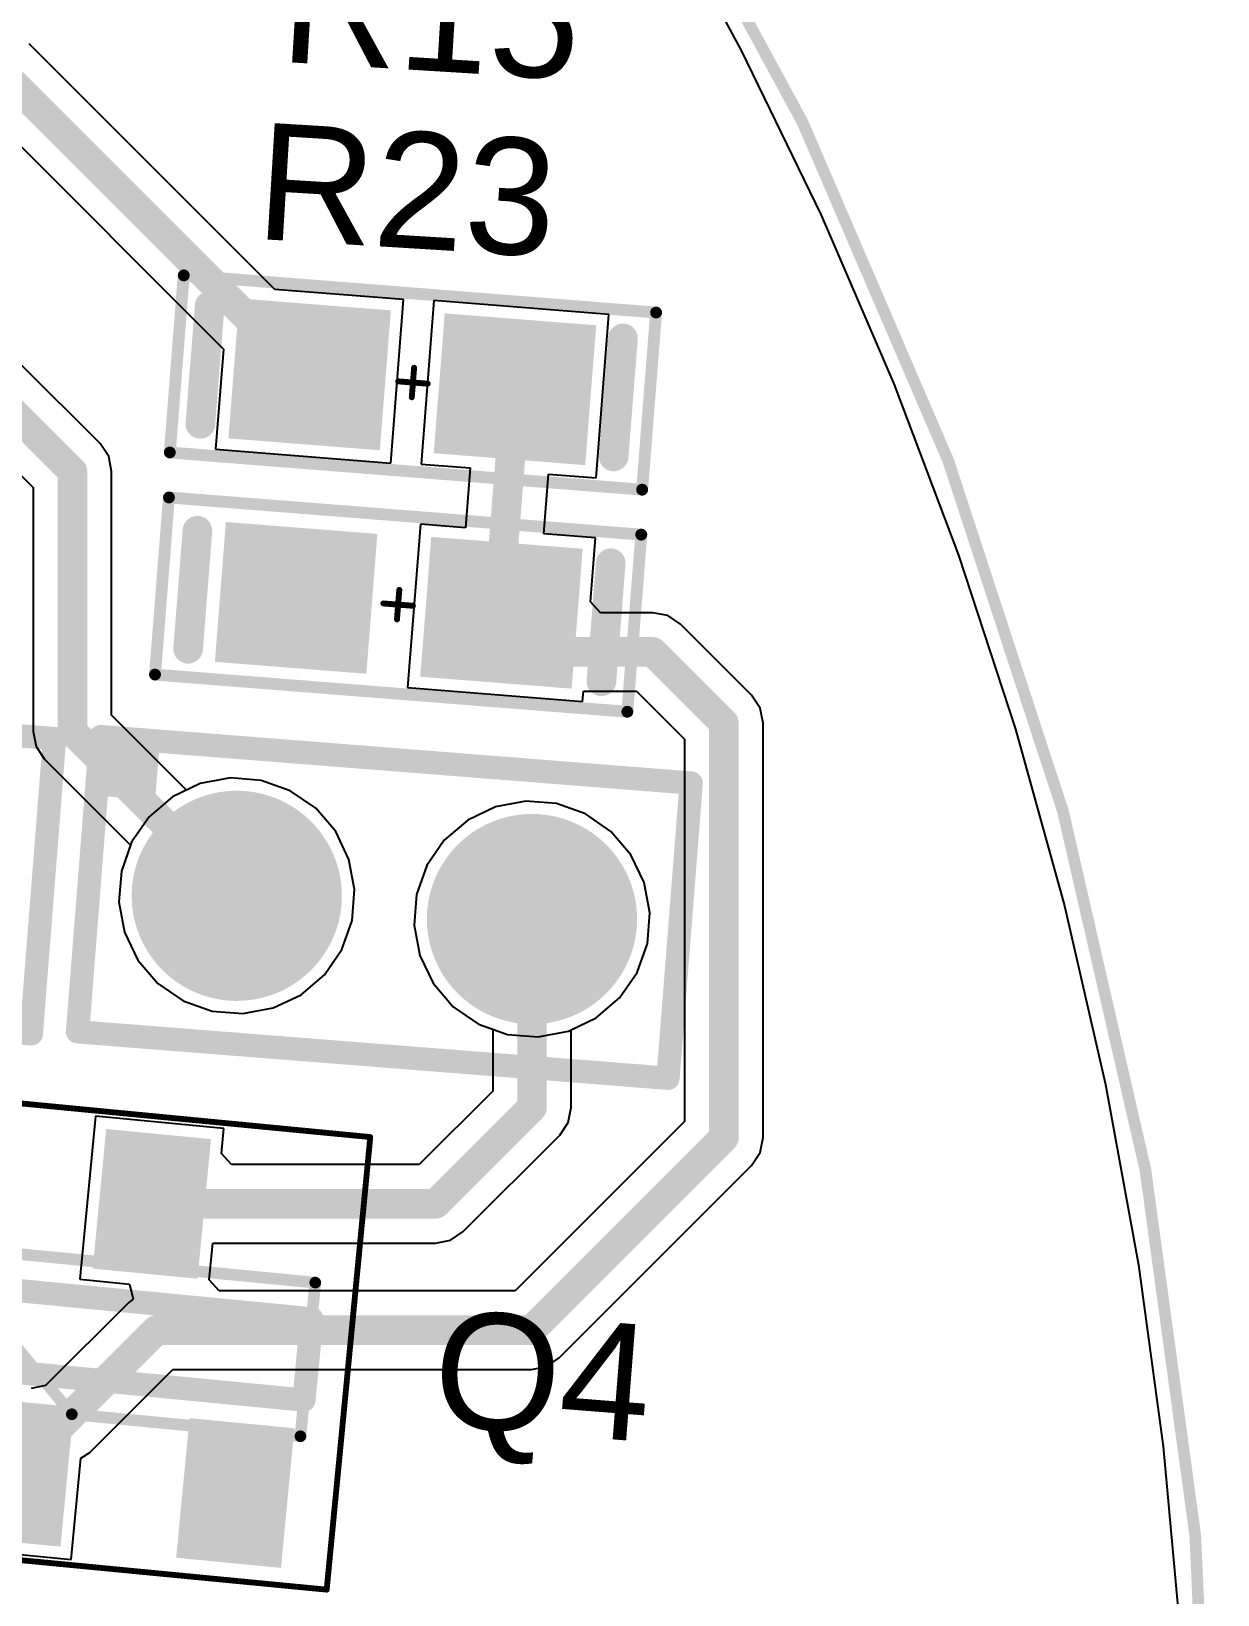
# Model space of a CAD drawing. Header units: millimetres. Extents: x -1.58 to 1.58, y -1.38 to 3.35.
# Drawn here: x 1.176 to 1.577, y 2.146 to 2.674 of the extents above; entities that cross this region are included whole.
import ezdxf

# ---------------------------------------------------------------- set-up
doc = ezdxf.new("R2010")
doc.units = ezdxf.units.MM
doc.header["$MEASUREMENT"] = 0
for name, color, linetype in [('BottomLayer', 5, 'Continuous'), ('BottomSolder', 6, 'Continuous'), ('Mechanical1', 6, 'Continuous'), ('Mechanical13', 56, 'Continuous'), ('Mechanical15', 56, 'Continuous'), ('MultiLayer', 9, 'Continuous'), ('PadHoleLayer', 156, 'Continuous'), ('TopLayer', 1, 'Continuous'), ('TopOverlay', 2, 'Continuous'), ('TopPaste', 8, 'Continuous'), ('TopSolder', 216, 'Continuous')]:
    doc.layers.add(name, color=color, linetype=linetype)
doc.styles.add('Arial', font='arial.ttf', dxfattribs={"height": 0.2})

# ---------------------------------------------------------------- blocks, each defined once
blk = doc.blocks.new('ST_1KL3A_14')
at = {"layer": 'BottomLayer'}
h = blk.add_hatch(color=5, dxfattribs=at)
edge = h.paths.add_edge_path()
edge.add_arc((-0.1, 0), 0.0315, 0, 360)
h = blk.add_hatch(color=5, dxfattribs=at)
edge = h.paths.add_edge_path()
edge.add_arc((0, 0), 0.0315, 0, 360)
at = {"layer": 'BottomSolder'}
h = blk.add_hatch(color=6, dxfattribs=at)
edge = h.paths.add_edge_path()
edge.add_arc((-0.1, 0), 0.0355, 0, 360)
h = blk.add_hatch(color=6, dxfattribs=at)
edge = h.paths.add_edge_path()
edge.add_arc((0, 0), 0.0355, 0, 360)
at = {"layer": 'MultiLayer'}
h = blk.add_hatch(color=9, dxfattribs=at)
edge = h.paths.add_edge_path()
edge.add_arc((-0.1, 0), 0.0315, 0, 360)
h = blk.add_hatch(color=9, dxfattribs=at)
edge = h.paths.add_edge_path()
edge.add_arc((0, 0), 0.0315, 0, 360)
at = {"layer": 'PadHoleLayer'}
h = blk.add_hatch(color=156, dxfattribs=at)
edge = h.paths.add_edge_path()
edge.add_arc((-0.1, 0), 0.01969, 0, 360)
h = blk.add_hatch(color=156, dxfattribs=at)
edge = h.paths.add_edge_path()
edge.add_arc((0, 0), 0.01969, 0, 360)
at = {"layer": 'TopLayer'}
h = blk.add_hatch(color=1, dxfattribs=at)
edge = h.paths.add_edge_path()
edge.add_arc((-0.1, 0), 0.0315, 0, 360)
h = blk.add_hatch(color=1, dxfattribs=at)
edge = h.paths.add_edge_path()
edge.add_arc((0, 0), 0.0315, 0, 360)
at = {"layer": 'TopOverlay'}
blk.add_hatch(color=2, dxfattribs=at).paths.add_polyline_path([(-0.15, 0.03), (-0.13, 0.03), (-0.13, 0.05), (-0.15, 0.05)])
at = {"layer": 'TopSolder'}
h = blk.add_hatch(color=216, dxfattribs=at)
edge = h.paths.add_edge_path()
edge.add_arc((-0.1, 0), 0.0355, 0, 360)
h = blk.add_hatch(color=216, dxfattribs=at)
edge = h.paths.add_edge_path()
edge.add_arc((0, 0), 0.0355, 0, 360)
at = {"layer": 'TopOverlay', "const_width": 0.00787}
for points in [[(-0.15, -0.05), (-0.15, 0.05)], [(-0.15, 0.05), (0.05, 0.05)], [(0.05, -0.05), (0.05, 0.05)], [(-0.15, -0.05), (0.05, -0.05)]]:
    blk.add_lwpolyline(points, dxfattribs=at)
at = {"layer": 'TopOverlay', "const_width": 0.00394}
for points in [[(-0.15197, 0.05, 1), (-0.14803, 0.05, 1)], [(-0.15197, 0.05, 1), (-0.14803, 0.05, 1)], [(0.04803, 0.05, 1), (0.05197, 0.05, 1)], [(0.04803, 0.05, 1), (0.05197, 0.05, 1)], [(-0.15197, -0.05, 1), (-0.14803, -0.05, 1)], [(-0.15197, -0.05, 1), (-0.14803, -0.05, 1)], [(0.04803, -0.05, 1), (0.05197, -0.05, 1)], [(0.04803, -0.05, 1), (0.05197, -0.05, 1)]]:
    blk.add_lwpolyline(points, format="xyb", close=True, dxfattribs=at)
blk = doc.blocks.new('RESISTOR_0603_35')
at = {"layer": 'TopLayer'}
for points in [[(-0.05618, -0.02012), (-0.05618, 0.01925), (-0.01287, 0.01925), (-0.01287, -0.02012)], [(0.01335, -0.01969), (0.01335, 0.01969), (0.05665, 0.01969), (0.05665, -0.01969)]]:
    blk.add_hatch(color=1, dxfattribs=at).paths.add_polyline_path(points)
at = {"layer": 'TopPaste'}
for points in [[(-0.05618, -0.02012), (-0.05618, 0.01925), (-0.01287, 0.01925), (-0.01287, -0.02012)], [(0.01335, -0.01969), (0.01335, 0.01969), (0.05665, 0.01969), (0.05665, -0.01969)]]:
    blk.add_hatch(color=8, dxfattribs=at).paths.add_polyline_path(points)
at = {"layer": 'TopSolder'}
for points in [[(-0.06018, -0.02412), (-0.06018, 0.02325), (-0.00887, 0.02325), (-0.00887, -0.02412)], [(0.00935, -0.02369), (0.00935, 0.02369), (0.06065, 0.02369), (0.06065, -0.02369)]]:
    blk.add_hatch(color=216, dxfattribs=at).paths.add_polyline_path(points)
at = {"layer": 'Mechanical15', "const_width": 0.004}
for points in [[(-0.08, -0.03), (-0.08, 0.03)], [(-0.08, 0.03), (0.08, 0.03)], [(0.08, -0.03), (0.08, 0.03)], [(-0.08, -0.03), (0.08, -0.03)]]:
    blk.add_lwpolyline(points, dxfattribs=at)
at = {"layer": 'Mechanical15', "const_width": 0.002}
for points in [[(-0.081, 0.03, 1), (-0.079, 0.03, 1)], [(-0.081, 0.03, 1), (-0.079, 0.03, 1)], [(0.079, 0.03, 1), (0.081, 0.03, 1)], [(0.079, 0.03, 1), (0.081, 0.03, 1)], [(-0.081, -0.03, 1), (-0.079, -0.03, 1)], [(-0.081, -0.03, 1), (-0.079, -0.03, 1)], [(0.079, -0.03, 1), (0.081, -0.03, 1)], [(0.079, -0.03, 1), (0.081, -0.03, 1)]]:
    blk.add_lwpolyline(points, format="xyb", close=True, dxfattribs=at)
at = {"layer": 'TopOverlay'}
for points, const_width in [([(-0.06953, -0.02043), (-0.06953, 0.01957)], 0.01), ([(0.07047, -0.02043), (0.07047, 0.01957)], 0.01), ([(0, -0.005), (0, 0.005)], 0.002), ([(-0.005, 0), (0.005, 0)], 0.002)]:
    blk.add_lwpolyline(points, dxfattribs=dict(at, const_width=const_width))
for points, const_width in [([(-0.07203, 0.01957, 1), (-0.06703, 0.01957, 1)], 0.005), ([(0.06797, 0.01957, 1), (0.07297, 0.01957, 1)], 0.005), ([(-0.0005, 0.005, 1), (0.0005, 0.005, 1)], 0.001), ([(-0.0055, 0, 1), (-0.0045, 0, 1)], 0.001), ([(0.0045, 0, 1), (0.0055, 0, 1)], 0.001), ([(-0.0005, -0.005, 1), (0.0005, -0.005, 1)], 0.001), ([(-0.07203, -0.02043, 1), (-0.06703, -0.02043, 1)], 0.005), ([(0.06797, -0.02043, 1), (0.07297, -0.02043, 1)], 0.005)]:
    blk.add_lwpolyline(points, format="xyb", close=True, dxfattribs=dict(at, const_width=const_width))
blk = doc.blocks.new('RESISTOR_0603_43')
at = {"layer": 'TopLayer'}
for points in [[(-0.05618, -0.02012), (-0.05618, 0.01925), (-0.01287, 0.01925), (-0.01287, -0.02012)], [(0.01335, -0.01969), (0.01335, 0.01969), (0.05665, 0.01969), (0.05665, -0.01969)]]:
    blk.add_hatch(color=1, dxfattribs=at).paths.add_polyline_path(points)
at = {"layer": 'TopPaste'}
for points in [[(-0.05618, -0.02012), (-0.05618, 0.01925), (-0.01287, 0.01925), (-0.01287, -0.02012)], [(0.01335, -0.01969), (0.01335, 0.01969), (0.05665, 0.01969), (0.05665, -0.01969)]]:
    blk.add_hatch(color=8, dxfattribs=at).paths.add_polyline_path(points)
at = {"layer": 'TopSolder'}
for points in [[(-0.06018, -0.02412), (-0.06018, 0.02325), (-0.00887, 0.02325), (-0.00887, -0.02412)], [(0.00935, -0.02369), (0.00935, 0.02369), (0.06065, 0.02369), (0.06065, -0.02369)]]:
    blk.add_hatch(color=216, dxfattribs=at).paths.add_polyline_path(points)
at = {"layer": 'Mechanical15', "const_width": 0.004}
for points in [[(-0.08, 0.03), (-0.08, -0.03)], [(0.08, 0.03), (-0.08, 0.03)], [(0.08, 0.03), (0.08, -0.03)], [(0.08, -0.03), (-0.08, -0.03)]]:
    blk.add_lwpolyline(points, dxfattribs=at)
at = {"layer": 'Mechanical15', "const_width": 0.002}
for points in [[(-0.081, 0.03, 1), (-0.079, 0.03, 1)], [(-0.081, 0.03, 1), (-0.079, 0.03, 1)], [(0.079, 0.03, 1), (0.081, 0.03, 1)], [(0.079, 0.03, 1), (0.081, 0.03, 1)], [(-0.081, -0.03, 1), (-0.079, -0.03, 1)], [(-0.081, -0.03, 1), (-0.079, -0.03, 1)], [(0.079, -0.03, 1), (0.081, -0.03, 1)], [(0.079, -0.03, 1), (0.081, -0.03, 1)]]:
    blk.add_lwpolyline(points, format="xyb", close=True, dxfattribs=at)
at = {"layer": 'TopOverlay'}
for points, const_width in [([(-0.06953, 0.01957), (-0.06953, -0.02043)], 0.01), ([(0.07047, 0.01957), (0.07047, -0.02043)], 0.01), ([(0, 0.005), (0, -0.005)], 0.002), ([(0.005, 0), (-0.005, 0)], 0.002)]:
    blk.add_lwpolyline(points, dxfattribs=dict(at, const_width=const_width))
for points, const_width in [([(-0.07203, 0.01957, 1), (-0.06703, 0.01957, 1)], 0.005), ([(0.06797, 0.01957, 1), (0.07297, 0.01957, 1)], 0.005), ([(-0.0005, 0.005, 1), (0.0005, 0.005, 1)], 0.001), ([(-0.0055, 0, 1), (-0.0045, 0, 1)], 0.001), ([(0.0045, 0, 1), (0.0055, 0, 1)], 0.001), ([(-0.0005, -0.005, 1), (0.0005, -0.005, 1)], 0.001), ([(-0.07203, -0.02043, 1), (-0.06703, -0.02043, 1)], 0.005), ([(0.06797, -0.02043, 1), (0.07297, -0.02043, 1)], 0.005)]:
    blk.add_lwpolyline(points, format="xyb", close=True, dxfattribs=dict(at, const_width=const_width))
blk = doc.blocks.new('SOT95P240X120_3N_61')
at = {"layer": 'TopLayer'}
for points in [[(-0.06693, 0.05118), (-0.02756, 0.05118), (-0.02756, 0.02362), (-0.06693, 0.02362)], [(0.02756, 0.01378), (0.06693, 0.01378), (0.06693, -0.01378), (0.02756, -0.01378)], [(-0.06693, -0.02362), (-0.02756, -0.02362), (-0.02756, -0.05118), (-0.06693, -0.05118)]]:
    blk.add_hatch(color=1, dxfattribs=at).paths.add_polyline_path(points)
at = {"layer": 'TopPaste'}
for points in [[(-0.06693, 0.05118), (-0.02756, 0.05118), (-0.02756, 0.02362), (-0.06693, 0.02362)], [(0.02756, 0.01378), (0.06693, 0.01378), (0.06693, -0.01378), (0.02756, -0.01378)], [(-0.06693, -0.02362), (-0.02756, -0.02362), (-0.02756, -0.05118), (-0.06693, -0.05118)]]:
    blk.add_hatch(color=8, dxfattribs=at).paths.add_polyline_path(points)
at = {"layer": 'TopSolder'}
for points in [[(-0.07093, 0.05518), (-0.02356, 0.05518), (-0.02356, 0.01962), (-0.07093, 0.01962)], [(0.02356, 0.01778), (0.07093, 0.01778), (0.07093, -0.01778), (0.02356, -0.01778)], [(-0.07093, -0.01962), (-0.02356, -0.01962), (-0.02356, -0.05518), (-0.07093, -0.05518)]]:
    blk.add_hatch(color=216, dxfattribs=at).paths.add_polyline_path(points)
at = {"layer": 'Mechanical13', "const_width": 0.00394}
for points in [[(0.01134, 0.05748), (-0.02606, 0.02008)], [(-0.02606, 0.05748), (-0.02606, -0.05748)], [(-0.02606, 0.05748), (0.02606, 0.05748)], [(0.02606, 0.05748), (0.02606, -0.05748)], [(-0.02606, -0.05748), (0.02606, -0.05748)]]:
    blk.add_lwpolyline(points, dxfattribs=at)
at = {"layer": 'Mechanical13', "const_width": 0.00197}
for points in [[(-0.02705, 0.05748, 1), (-0.02508, 0.05748, 1)], [(-0.02705, 0.05748, 1), (-0.02508, 0.05748, 1)], [(0.01035, 0.05748, 1), (0.01232, 0.05748, 1)], [(0.02508, 0.05748, 1), (0.02705, 0.05748, 1)], [(0.02508, 0.05748, 1), (0.02705, 0.05748, 1)], [(-0.02705, 0.02008, 1), (-0.02508, 0.02008, 1)], [(-0.02705, -0.05748, 1), (-0.02508, -0.05748, 1)], [(-0.02705, -0.05748, 1), (-0.02508, -0.05748, 1)], [(0.02508, -0.05748, 1), (0.02705, -0.05748, 1)], [(0.02508, -0.05748, 1), (0.02705, -0.05748, 1)]]:
    blk.add_lwpolyline(points, format="xyb", close=True, dxfattribs=at)
at = {"layer": 'Mechanical15', "const_width": 0.00197}
for points in [[(-0.07677, 0.07126), (-0.07677, -0.07126)], [(-0.07677, 0.07126), (0.07677, 0.07126)], [(0.07677, 0.07126), (0.07677, -0.07126)], [(-0.07677, -0.07126), (0.07677, -0.07126)]]:
    blk.add_lwpolyline(points, dxfattribs=at)
at = {"layer": 'Mechanical15', "const_width": 0.000984}
for points in [[(-0.07726, 0.07126, 1), (-0.07628, 0.07126, 1)], [(-0.07726, 0.07126, 1), (-0.07628, 0.07126, 1)], [(0.07628, 0.07126, 1), (0.07726, 0.07126, 1)], [(0.07628, 0.07126, 1), (0.07726, 0.07126, 1)], [(-0.07726, -0.07126, 1), (-0.07628, -0.07126, 1)], [(-0.07726, -0.07126, 1), (-0.07628, -0.07126, 1)], [(0.07628, -0.07126, 1), (0.07726, -0.07126, 1)], [(0.07628, -0.07126, 1), (0.07726, -0.07126, 1)]]:
    blk.add_lwpolyline(points, format="xyb", close=True, dxfattribs=at)
at = {"layer": 'TopOverlay', "const_width": 0.00787}
for points in [[(-0.06693, 0.06102), (-0.02756, 0.06102)], [(-0.01378, 0.05748), (-0.01378, -0.05748)], [(-0.01378, 0.05748), (0.01378, 0.05748)], [(0.01378, 0.05748), (0.01378, -0.05748)], [(-0.01378, -0.05748), (0.01378, -0.05748)]]:
    blk.add_lwpolyline(points, dxfattribs=at)
at = {"layer": 'TopOverlay', "const_width": 0.00394}
for points in [[(-0.0689, 0.06102, 1), (-0.06496, 0.06102, 1)], [(-0.02953, 0.06102, 1), (-0.02559, 0.06102, 1)], [(-0.01575, 0.05748, 1), (-0.01181, 0.05748, 1)], [(-0.01575, 0.05748, 1), (-0.01181, 0.05748, 1)], [(0.01181, 0.05748, 1), (0.01575, 0.05748, 1)], [(0.01181, 0.05748, 1), (0.01575, 0.05748, 1)], [(-0.01575, -0.05748, 1), (-0.01181, -0.05748, 1)], [(-0.01575, -0.05748, 1), (-0.01181, -0.05748, 1)], [(0.01181, -0.05748, 1), (0.01575, -0.05748, 1)], [(0.01181, -0.05748, 1), (0.01575, -0.05748, 1)]]:
    blk.add_lwpolyline(points, format="xyb", close=True, dxfattribs=at)
blk = doc.blocks.new('SFH_4550_77')
at = {"layer": 'BottomLayer'}
h = blk.add_hatch(color=5, dxfattribs=at)
edge = h.paths.add_edge_path()
edge.add_arc((-0.1, 0), 0.0315, 0, 360)
h = blk.add_hatch(color=5, dxfattribs=at)
edge = h.paths.add_edge_path()
edge.add_arc((0, 0), 0.0315, 0, 360)
at = {"layer": 'BottomSolder'}
h = blk.add_hatch(color=6, dxfattribs=at)
edge = h.paths.add_edge_path()
edge.add_arc((-0.1, 0), 0.0355, 0, 360)
h = blk.add_hatch(color=6, dxfattribs=at)
edge = h.paths.add_edge_path()
edge.add_arc((0, 0), 0.0355, 0, 360)
at = {"layer": 'MultiLayer'}
h = blk.add_hatch(color=9, dxfattribs=at)
edge = h.paths.add_edge_path()
edge.add_arc((-0.1, 0), 0.0315, 0, 360)
h = blk.add_hatch(color=9, dxfattribs=at)
edge = h.paths.add_edge_path()
edge.add_arc((0, 0), 0.0315, 0, 360)
at = {"layer": 'PadHoleLayer'}
h = blk.add_hatch(color=156, dxfattribs=at)
edge = h.paths.add_edge_path()
edge.add_arc((-0.1, 0), 0.01969, 0, 360)
h = blk.add_hatch(color=156, dxfattribs=at)
edge = h.paths.add_edge_path()
edge.add_arc((0, 0), 0.01969, 0, 360)
at = {"layer": 'TopLayer'}
h = blk.add_hatch(color=1, dxfattribs=at)
edge = h.paths.add_edge_path()
edge.add_arc((-0.1, 0), 0.0315, 0, 360)
h = blk.add_hatch(color=1, dxfattribs=at)
edge = h.paths.add_edge_path()
edge.add_arc((0, 0), 0.0315, 0, 360)
at = {"layer": 'TopOverlay'}
blk.add_hatch(color=2, dxfattribs=at).paths.add_polyline_path([(-0.15, 0.03), (-0.13, 0.03), (-0.13, 0.05), (-0.15, 0.05)])
at = {"layer": 'TopSolder'}
h = blk.add_hatch(color=216, dxfattribs=at)
edge = h.paths.add_edge_path()
edge.add_arc((-0.1, 0), 0.0355, 0, 360)
h = blk.add_hatch(color=216, dxfattribs=at)
edge = h.paths.add_edge_path()
edge.add_arc((0, 0), 0.0355, 0, 360)
at = {"layer": 'TopOverlay', "const_width": 0.00787}
for points in [[(-0.15, -0.05), (-0.15, 0.05)], [(-0.15, 0.05), (0.05, 0.05)], [(0.05, -0.05), (0.05, 0.05)], [(-0.15, -0.05), (0.05, -0.05)]]:
    blk.add_lwpolyline(points, dxfattribs=at)
at = {"layer": 'TopOverlay', "const_width": 0.00394}
for points in [[(-0.15197, 0.05, 1), (-0.14803, 0.05, 1)], [(-0.15197, 0.05, 1), (-0.14803, 0.05, 1)], [(0.04803, 0.05, 1), (0.05197, 0.05, 1)], [(0.04803, 0.05, 1), (0.05197, 0.05, 1)], [(-0.15197, -0.05, 1), (-0.14803, -0.05, 1)], [(-0.15197, -0.05, 1), (-0.14803, -0.05, 1)], [(0.04803, -0.05, 1), (0.05197, -0.05, 1)], [(0.04803, -0.05, 1), (0.05197, -0.05, 1)]]:
    blk.add_lwpolyline(points, format="xyb", close=True, dxfattribs=at)

msp = doc.modelspace()

# ---------------------------------------------------------------- linework, layer by layer
at = {"layer": 'BottomLayer'}
for p, q in [((1.38636, 2.72155), (1.41587, 2.66714)), ((1.41587, 2.66714), (1.44288, 2.61146)), ((1.44288, 2.61146), (1.46736, 2.55461)), ((1.46736, 2.55461), (1.48924, 2.49672)), ((1.48924, 2.49672), (1.50848, 2.4379)), ((1.50848, 2.4379), (1.52505, 2.37827)), ((1.2332, 2.41955), (1.22381, 2.41507)), ((1.24342, 2.42145), (1.2332, 2.41955)), ((1.25379, 2.42063), (1.24342, 2.42145)), ((1.26359, 2.41716), (1.25379, 2.42063)), ((1.22381, 2.41507), (1.2159, 2.40832)), ((1.27216, 2.41127), (1.26359, 2.41716)), ((1.34311, 2.4136), (1.33289, 2.41171)), ((1.35348, 2.41279), (1.34311, 2.4136)), ((1.2159, 2.40832), (1.21001, 2.39975)), ((1.27892, 2.40336), (1.27216, 2.41127)), ((1.33289, 2.41171), (1.3235, 2.40723)), ((1.36328, 2.40931), (1.35348, 2.41279)), ((1.37185, 2.40342), (1.36328, 2.40931)), ((1.28339, 2.39398), (1.27892, 2.40336)), ((1.3235, 2.40723), (1.31559, 2.40047)), ((1.37861, 2.39552), (1.37185, 2.40342)), ((1.21001, 2.39975), (1.20654, 2.38995)), ((1.31559, 2.40047), (1.3097, 2.3919)), ((1.28529, 2.38375), (1.28339, 2.39398)), ((1.3097, 2.3919), (1.30623, 2.3821)), ((1.38308, 2.38613), (1.37861, 2.39552)), ((1.20654, 2.38995), (1.20572, 2.37958)), ((1.28447, 2.37338), (1.28529, 2.38375)), ((1.30623, 2.3821), (1.30541, 2.37173)), ((1.38498, 2.3759), (1.38308, 2.38613)), ((1.20572, 2.37958), (1.20762, 2.36935)), ((1.38416, 2.36554), (1.38498, 2.3759)), ((1.52505, 2.37827), (1.53891, 2.31795)), ((1.281, 2.36358), (1.28447, 2.37338)), ((1.30541, 2.37173), (1.30731, 2.36151)), ((1.20762, 2.36935), (1.2121, 2.35997)), ((1.38069, 2.35573), (1.38416, 2.36554)), ((1.27511, 2.35501), (1.281, 2.36358)), ((1.30731, 2.36151), (1.31179, 2.35212)), ((1.2121, 2.35997), (1.21885, 2.35206)), ((1.2672, 2.34825), (1.27511, 2.35501)), ((1.3748, 2.34716), (1.38069, 2.35573)), ((1.21885, 2.35206), (1.22742, 2.34617)), ((1.31179, 2.35212), (1.31854, 2.34421)), ((1.22742, 2.34617), (1.23722, 2.3427)), ((1.25782, 2.34378), (1.2672, 2.34825)), ((1.31854, 2.34421), (1.32711, 2.33832)), ((1.36689, 2.34041), (1.3748, 2.34716)), ((1.23722, 2.3427), (1.24759, 2.34188)), ((1.24759, 2.34188), (1.25782, 2.34378)), ((1.35751, 2.33593), (1.36689, 2.34041)), ((1.32711, 2.33832), (1.33691, 2.33485)), ((1.33691, 2.33485), (1.34728, 2.33404)), ((1.34728, 2.33404), (1.35751, 2.33593)), ((1.53891, 2.31795), (1.55004, 2.25706)), ((1.55004, 2.25706), (1.5584, 2.19574)), ((1.5584, 2.19574), (1.56398, 2.1341))]:
    msp.add_line(p, q, dxfattribs=at)
at = {"layer": 'Mechanical1', "const_width": 0.00394}
msp.add_lwpolyline([(1.23032, 2.95276, -0.182676), (1.5748, 2.04133)], format="xyb", dxfattribs=at)
at = {"layer": 'TopLayer'}
for p, q in [((1.38636, 2.72155), (1.41587, 2.66714)), ((1.25835, 2.58644), (1.17542, 2.66937)), ((1.41587, 2.66714), (1.44288, 2.61146)), ((1.16056, 2.64675), (1.24103, 2.56627)), ((1.44288, 2.61146), (1.46736, 2.55461)), ((1.30184, 2.58302), (1.25835, 2.58644)), ((1.2975, 2.52782), (1.30184, 2.58302)), ((1.31207, 2.58265), (1.30772, 2.52745)), ((1.37119, 2.578), (1.31207, 2.58265)), ((1.36685, 2.5228), (1.37119, 2.578)), ((1.24103, 2.56627), (1.23837, 2.53247)), ((1.19937, 2.53437), (1.17261, 2.56114)), ((1.46736, 2.55461), (1.48924, 2.49672)), ((1.15774, 2.53851), (1.17675, 2.51951)), ((1.20225, 2.53007), (1.19937, 2.53437)), ((1.20325, 2.525), (1.20225, 2.53007)), ((1.23837, 2.53247), (1.2975, 2.52782)), ((1.20325, 2.44266), (1.20325, 2.525)), ((1.30772, 2.52745), (1.32433, 2.52614)), ((1.32433, 2.52614), (1.32275, 2.50598)), ((1.34918, 2.5039), (1.35076, 2.52406)), ((1.35076, 2.52406), (1.36685, 2.5228)), ((1.17675, 2.51951), (1.17675, 2.43717)), ((1.3075, 2.50718), (1.30316, 2.45198)), ((1.32275, 2.50598), (1.3075, 2.50718)), ((1.36663, 2.50253), (1.34918, 2.5039)), ((1.36493, 2.48095), (1.36663, 2.50253)), ((1.48924, 2.49672), (1.50848, 2.4379)), ((1.36832, 2.47727), (1.36493, 2.48095)), ((1.38598, 2.47727), (1.36832, 2.47727)), ((1.39105, 2.47627), (1.38598, 2.47727)), ((1.39535, 2.47339), (1.39105, 2.47627)), ((1.41937, 2.44937), (1.39535, 2.47339)), ((1.30316, 2.45198), (1.36228, 2.44733)), ((1.36228, 2.44733), (1.36255, 2.45076)), ((1.36255, 2.45076), (1.38049, 2.45076)), ((1.38049, 2.45076), (1.39675, 2.43451)), ((1.42225, 2.44507), (1.41937, 2.44937)), ((1.42325, 2.44), (1.42225, 2.44507)), ((1.22857, 2.41735), (1.20325, 2.44266)), ((1.42325, 2.3), (1.42325, 2.44)), ((1.17675, 2.43717), (1.17775, 2.4321)), ((1.39675, 2.43451), (1.39675, 2.30549)), ((1.50848, 2.4379), (1.52505, 2.37827)), ((1.17775, 2.4321), (1.18063, 2.4278)), ((1.18063, 2.4278), (1.20966, 2.39876)), ((1.2332, 2.41955), (1.22857, 2.41735)), ((1.24342, 2.42145), (1.2332, 2.41955)), ((1.25379, 2.42063), (1.24342, 2.42145)), ((1.26359, 2.41716), (1.25379, 2.42063)), ((1.27216, 2.41127), (1.26359, 2.41716)), ((1.34311, 2.4136), (1.33289, 2.41171)), ((1.35348, 2.41279), (1.34311, 2.4136)), ((1.27892, 2.40336), (1.27216, 2.41127)), ((1.33289, 2.41171), (1.3235, 2.40723)), ((1.36328, 2.40931), (1.35348, 2.41279)), ((1.37185, 2.40342), (1.36328, 2.40931)), ((1.28339, 2.39398), (1.27892, 2.40336)), ((1.3235, 2.40723), (1.31559, 2.40047)), ((1.37861, 2.39552), (1.37185, 2.40342)), ((1.20966, 2.39876), (1.20654, 2.38995)), ((1.31559, 2.40047), (1.3097, 2.3919)), ((1.28529, 2.38375), (1.28339, 2.39398)), ((1.3097, 2.3919), (1.30623, 2.3821)), ((1.38308, 2.38613), (1.37861, 2.39552)), ((1.20654, 2.38995), (1.20572, 2.37958)), ((1.28447, 2.37338), (1.28529, 2.38375)), ((1.30623, 2.3821), (1.30541, 2.37173)), ((1.38498, 2.3759), (1.38308, 2.38613)), ((1.20572, 2.37958), (1.20762, 2.36935)), ((1.38416, 2.36554), (1.38498, 2.3759)), ((1.52505, 2.37827), (1.53891, 2.31795)), ((1.281, 2.36358), (1.28447, 2.37338)), ((1.30541, 2.37173), (1.30731, 2.36151)), ((1.20762, 2.36935), (1.2121, 2.35997)), ((1.38069, 2.35573), (1.38416, 2.36554)), ((1.27511, 2.35501), (1.281, 2.36358)), ((1.30731, 2.36151), (1.31179, 2.35212)), ((1.2121, 2.35997), (1.21885, 2.35206)), ((1.2672, 2.34825), (1.27511, 2.35501)), ((1.3748, 2.34716), (1.38069, 2.35573)), ((1.21885, 2.35206), (1.22742, 2.34617)), ((1.31179, 2.35212), (1.31854, 2.34421)), ((1.22742, 2.34617), (1.23722, 2.3427)), ((1.25782, 2.34378), (1.2672, 2.34825)), ((1.31854, 2.34421), (1.32711, 2.33832)), ((1.36689, 2.34041), (1.3748, 2.34716)), ((1.23722, 2.3427), (1.24759, 2.34188)), ((1.24759, 2.34188), (1.25782, 2.34378)), ((1.35845, 2.33638), (1.36689, 2.34041)), ((1.32711, 2.33832), (1.33194, 2.33661)), ((1.33194, 2.33661), (1.33194, 2.31569)), ((1.35845, 2.3102), (1.35845, 2.33638)), ((1.53891, 2.31795), (1.55004, 2.25706)), ((1.33194, 2.31569), (1.30715, 2.29089)), ((1.1978, 2.30728), (1.19249, 2.25217)), ((1.24116, 2.30311), (1.1978, 2.30728)), ((1.35744, 2.30512), (1.35845, 2.3102)), ((1.24034, 2.29459), (1.24116, 2.30311)), ((1.39675, 2.30549), (1.33951, 2.24825)), ((1.35457, 2.30082), (1.35744, 2.30512)), ((1.32201, 2.26827), (1.35457, 2.30082)), ((1.42225, 2.29493), (1.42325, 2.3)), ((1.2437, 2.29089), (1.24034, 2.29459)), ((1.41937, 2.29063), (1.42225, 2.29493)), ((1.30715, 2.29089), (1.2437, 2.29089)), ((1.35437, 2.22563), (1.41937, 2.29063)), ((1.31264, 2.26438), (1.31771, 2.26539)), ((1.31771, 2.26539), (1.32201, 2.26827)), ((1.23623, 2.25196), (1.23743, 2.26438)), ((1.23743, 2.26438), (1.31264, 2.26438)), ((1.55004, 2.25706), (1.5584, 2.19574)), ((1.19249, 2.25217), (1.20925, 2.25055)), ((1.20925, 2.25055), (1.21055, 2.24541)), ((1.2396, 2.24825), (1.23623, 2.25196)), ((1.209, 2.24437), (1.18092, 2.2163)), ((1.21055, 2.24541), (1.209, 2.24437)), ((1.33951, 2.24825), (1.2396, 2.24825)), ((1.35007, 2.22275), (1.35437, 2.22563)), ((1.19583, 2.19371), (1.22386, 2.22175)), ((1.22386, 2.22175), (1.345, 2.22175)), ((1.345, 2.22175), (1.35007, 2.22275)), ((1.18092, 2.2163), (1.17607, 2.21533)), ((1.18957, 2.15752), (1.19286, 2.19173)), ((1.19286, 2.19173), (1.19583, 2.19371)), ((1.5584, 2.19574), (1.56398, 2.1341)), ((1.14621, 2.1617), (1.18957, 2.15752))]:
    msp.add_line(p, q, dxfattribs=at)
at = {"layer": 'TopLayer', "const_width": 0.01}
for points in [[(1.16605, 2.66), (1.2683, 2.55775)], [(1.2683, 2.55775), (1.27011, 2.55775)], [(1.16323, 2.55177), (1.19, 2.525)], [(1.33857, 2.53806), (1.33946, 2.55272)], [(1.33494, 2.49198), (1.33857, 2.53806)], [(1.19, 2.43717), (1.19, 2.525)], [(1.33489, 2.47725), (1.33494, 2.49198)], [(1.33489, 2.47725), (1.34813, 2.46402)], [(1.34813, 2.46402), (1.38598, 2.46402)], [(1.38598, 2.46402), (1.41, 2.44)], [(1.41, 2.3), (1.41, 2.44)], [(1.19, 2.43717), (1.24551, 2.38166)], [(1.3452, 2.3102), (1.3452, 2.37382)], [(1.31264, 2.27764), (1.3452, 2.3102)], [(1.345, 2.235), (1.41, 2.3)], [(1.21683, 2.27764), (1.31264, 2.27764)], [(1.18646, 2.20308), (1.21837, 2.235)], [(1.21837, 2.235), (1.345, 2.235)], [(1.17054, 2.19248), (1.18114, 2.20308)], [(1.18114, 2.20308), (1.18646, 2.20308)]]:
    msp.add_lwpolyline(points, dxfattribs=at)
at = {"layer": 'TopLayer', "const_width": 0.005}
for points in [[(1.2658, 2.55775, 1), (1.2708, 2.55775, 1)], [(1.2658, 2.55775, 1), (1.2708, 2.55775, 1)], [(1.26761, 2.55775, 1), (1.27261, 2.55775, 1)], [(1.33696, 2.55272, 1), (1.34196, 2.55272, 1)], [(1.33607, 2.53806, 1), (1.34107, 2.53806, 1)], [(1.33607, 2.53806, 1), (1.34107, 2.53806, 1)], [(1.1875, 2.525, 1), (1.1925, 2.525, 1)], [(1.1875, 2.525, 1), (1.1925, 2.525, 1)], [(1.33244, 2.49198, 1), (1.33744, 2.49198, 1)], [(1.33244, 2.49198, 1), (1.33744, 2.49198, 1)], [(1.33239, 2.47725, 1), (1.33739, 2.47725, 1)], [(1.33239, 2.47725, 1), (1.33739, 2.47725, 1)], [(1.34563, 2.46402, 1), (1.35063, 2.46402, 1)], [(1.34563, 2.46402, 1), (1.35063, 2.46402, 1)], [(1.38348, 2.46402, 1), (1.38848, 2.46402, 1)], [(1.38348, 2.46402, 1), (1.38848, 2.46402, 1)], [(1.4075, 2.44, 1), (1.4125, 2.44, 1)], [(1.4075, 2.44, 1), (1.4125, 2.44, 1)], [(1.1875, 2.43717, 1), (1.1925, 2.43717, 1)], [(1.1875, 2.43717, 1), (1.1925, 2.43717, 1)], [(1.24301, 2.38166, 1), (1.24801, 2.38166, 1)], [(1.3427, 2.37382, 1), (1.3477, 2.37382, 1)], [(1.3427, 2.3102, 1), (1.3477, 2.3102, 1)], [(1.3427, 2.3102, 1), (1.3477, 2.3102, 1)], [(1.4075, 2.3, 1), (1.4125, 2.3, 1)], [(1.4075, 2.3, 1), (1.4125, 2.3, 1)], [(1.21433, 2.27764, 1), (1.21933, 2.27764, 1)], [(1.31014, 2.27764, 1), (1.31514, 2.27764, 1)], [(1.31014, 2.27764, 1), (1.31514, 2.27764, 1)], [(1.21587, 2.235, 1), (1.22087, 2.235, 1)], [(1.21587, 2.235, 1), (1.22087, 2.235, 1)], [(1.3425, 2.235, 1), (1.3475, 2.235, 1)], [(1.3425, 2.235, 1), (1.3475, 2.235, 1)], [(1.17864, 2.20308, 1), (1.18364, 2.20308, 1)], [(1.17864, 2.20308, 1), (1.18364, 2.20308, 1)], [(1.18396, 2.20308, 1), (1.18896, 2.20308, 1)], [(1.18396, 2.20308, 1), (1.18896, 2.20308, 1)]]:
    msp.add_lwpolyline(points, format="xyb", close=True, dxfattribs=at)

# ---------------------------------------------------------------- block references
for name, p, rotation in [('RESISTOR_0603_43', (1.305, 2.555), 175.5), ('RESISTOR_0603_35', (1.3, 2.48), 355.5000000000001), ('ST_1KL3A_14', (1.1302, 2.38882), 355.5000000000001), ('SFH_4550_77', (1.3452, 2.37382), 355.5000000000001), ('SOT95P240X120_3N_61', (1.2123, 2.23061), 84.5)]:
    msp.add_blockref(name, p, dxfattribs=dict(rotation=rotation))

# ---------------------------------------------------------------- texts
at = {"layer": 'TopOverlay', "style": 'Arial'}
for s, rotation, p in [('R15', 356.5, (1.25969, 2.66336)), ('R23', 356.5, (1.25142, 2.60356)), ('Q4', 355.5, (1.31076, 2.20296))]:
    msp.add_text(s, height=0.03937, rotation=rotation, dxfattribs=at).set_placement(p)

doc.saveas('drawing.dxf')
